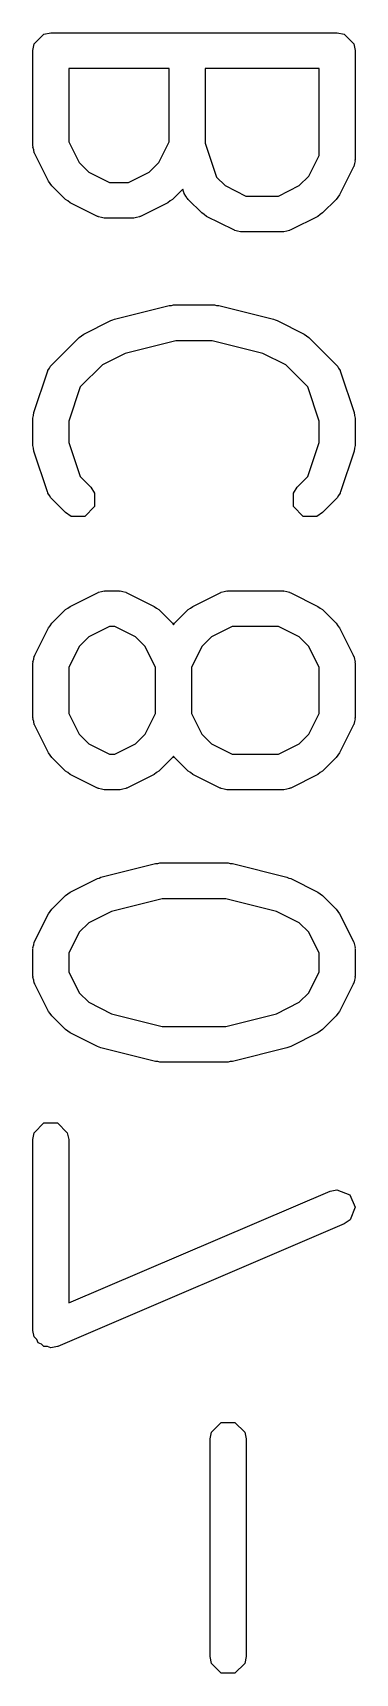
# Model space of a CAD drawing. Header units: inches. Extents: x 0.38 to 5.39, y 0.07 to 3.28.
# Drawn here: x 4.0896 to 4.125, y 2.9353 to 3.1161 of the extents above; entities that cross this region are included whole.
import ezdxf

# ---------------------------------------------------------------- set-up
doc = ezdxf.new("R2010")
doc.units = ezdxf.units.IN
doc.header["$MEASUREMENT"] = 0
doc.layers.add('BLACK', color=250, linetype='CONTINUOUS')

msp = doc.modelspace()

# ---------------------------------------------------------------- linework, layer by layer
at = {"layer": 'BLACK', "linetype": 'CONTINUOUS'}
for p, q in [((4.0896, 3.1141), (4.08975, 3.11485)), ((4.08975, 3.11485), (4.09082, 3.11591)), ((4.09082, 3.11591), (4.09157, 3.11606)), ((4.09157, 3.11606), (4.12307, 3.11606)), ((4.12307, 3.11606), (4.12382, 3.11591)), ((4.12382, 3.11591), (4.12489, 3.11485)), ((4.12489, 3.11485), (4.12504, 3.1141)), ((4.0896, 3.1036), (4.0896, 3.1141)), ((4.12504, 3.1141), (4.12504, 3.1021)), ((4.1046, 3.11213), (4.09354, 3.11213)), ((4.09354, 3.11213), (4.09354, 3.10406)), ((4.1046, 3.10406), (4.1046, 3.11213)), ((4.1211, 3.11213), (4.10854, 3.11213)), ((4.10854, 3.11213), (4.10854, 3.10392)), ((4.1211, 3.10256), (4.1211, 3.11213)), ((4.09354, 3.10406), (4.09469, 3.10176)), ((4.10345, 3.10176), (4.1046, 3.10406)), ((4.10854, 3.10392), (4.10979, 3.10016)), ((4.08962, 3.1035), (4.0896, 3.1036)), ((4.08961, 3.10346), (4.08962, 3.1035)), ((4.08969, 3.10315), (4.08961, 3.10346)), ((4.08975, 3.10284), (4.08969, 3.10315)), ((4.08978, 3.10281), (4.08975, 3.10284)), ((4.08981, 3.10272), (4.08978, 3.10281)), ((4.09131, 3.09972), (4.08981, 3.10272)), ((4.11995, 3.10026), (4.1211, 3.10256)), ((4.12503, 3.10196), (4.12495, 3.10165)), ((4.12504, 3.1021), (4.12502, 3.102)), ((4.12502, 3.102), (4.12503, 3.10196)), ((4.09469, 3.10176), (4.09574, 3.10072)), ((4.09574, 3.10072), (4.09803, 3.09957)), ((4.1001, 3.09957), (4.1024, 3.10072)), ((4.1024, 3.10072), (4.10345, 3.10176)), ((4.10979, 3.10016), (4.11073, 3.09922)), ((4.1189, 3.09922), (4.11995, 3.10026)), ((4.12483, 3.10122), (4.12333, 3.09822)), ((4.12485, 3.10131), (4.12483, 3.10122)), ((4.12489, 3.10134), (4.12485, 3.10131)), ((4.12495, 3.10165), (4.12489, 3.10134)), ((4.0915, 3.09947), (4.09131, 3.09972)), ((4.09168, 3.09921), (4.0915, 3.09947)), ((4.09318, 3.09771), (4.09168, 3.09921)), ((4.09803, 3.09957), (4.1001, 3.09957)), ((4.10608, 3.09883), (4.10496, 3.09771)), ((4.1062, 3.09847), (4.10608, 3.09883)), ((4.10625, 3.09839), (4.1062, 3.09847)), ((4.10625, 3.09834), (4.10625, 3.09839)), ((4.10643, 3.09808), (4.10625, 3.09834)), ((4.11073, 3.09922), (4.11303, 3.09807)), ((4.1166, 3.09807), (4.1189, 3.09922)), ((4.09344, 3.09753), (4.09318, 3.09771)), ((4.09369, 3.09734), (4.09344, 3.09753)), ((4.09669, 3.09584), (4.09369, 3.09734)), ((4.10445, 3.09734), (4.10145, 3.09584)), ((4.1047, 3.09753), (4.10445, 3.09734)), ((4.10496, 3.09771), (4.1047, 3.09753)), ((4.10658, 3.09781), (4.10643, 3.09808)), ((4.10662, 3.09779), (4.10658, 3.09781)), ((4.10668, 3.09771), (4.10662, 3.09779)), ((4.10818, 3.09621), (4.10668, 3.09771)), ((4.11303, 3.09807), (4.1166, 3.09807)), ((4.12296, 3.09771), (4.12146, 3.09621)), ((4.12313, 3.09797), (4.12296, 3.09771)), ((4.12333, 3.09822), (4.12313, 3.09797)), ((4.09678, 3.09581), (4.09669, 3.09584)), ((4.09682, 3.09578), (4.09678, 3.09581)), ((4.09713, 3.09572), (4.09682, 3.09578)), ((4.09743, 3.09563), (4.09713, 3.09572)), ((4.09747, 3.09565), (4.09743, 3.09563)), ((4.09757, 3.09563), (4.09747, 3.09565)), ((4.10057, 3.09563), (4.09757, 3.09563)), ((4.10067, 3.09565), (4.10057, 3.09563)), ((4.10071, 3.09563), (4.10067, 3.09565)), ((4.10101, 3.09572), (4.10071, 3.09563)), ((4.10132, 3.09578), (4.10101, 3.09572)), ((4.10135, 3.09581), (4.10132, 3.09578)), ((4.10145, 3.09584), (4.10135, 3.09581)), ((4.10844, 3.09603), (4.10818, 3.09621)), ((4.10869, 3.09584), (4.10844, 3.09603)), ((4.11169, 3.09434), (4.10869, 3.09584)), ((4.12095, 3.09584), (4.11795, 3.09434)), ((4.1212, 3.09603), (4.12095, 3.09584)), ((4.12146, 3.09621), (4.1212, 3.09603)), ((4.11178, 3.09431), (4.11169, 3.09434)), ((4.11181, 3.09428), (4.11178, 3.09431)), ((4.11212, 3.09422), (4.11181, 3.09428)), ((4.11243, 3.09413), (4.11212, 3.09422)), ((4.11247, 3.09415), (4.11243, 3.09413)), ((4.11257, 3.09413), (4.11247, 3.09415)), ((4.11707, 3.09413), (4.11257, 3.09413)), ((4.11716, 3.09415), (4.11707, 3.09413)), ((4.11721, 3.09413), (4.11716, 3.09415)), ((4.11751, 3.09422), (4.11721, 3.09413)), ((4.11782, 3.09428), (4.11751, 3.09422)), ((4.11785, 3.09431), (4.11782, 3.09428)), ((4.11795, 3.09434), (4.11785, 3.09431)), ((4.09859, 3.08451), (4.10459, 3.08601)), ((4.10459, 3.08601), (4.10483, 3.08602)), ((4.10483, 3.08602), (4.10507, 3.08607)), ((4.10507, 3.08607), (4.10957, 3.08607)), ((4.10957, 3.08607), (4.1098, 3.08602)), ((4.1098, 3.08602), (4.11005, 3.08601)), ((4.11005, 3.08601), (4.11605, 3.08451)), ((4.09519, 3.08286), (4.09819, 3.08436)), ((4.09819, 3.08436), (4.0984, 3.08442)), ((4.0984, 3.08442), (4.09859, 3.08451)), ((4.11605, 3.08451), (4.11624, 3.08442)), ((4.11624, 3.08442), (4.11645, 3.08436)), ((4.11645, 3.08436), (4.11945, 3.08286)), ((4.09168, 3.07949), (4.09468, 3.08249)), ((4.09468, 3.08249), (4.09494, 3.08267)), ((4.09494, 3.08267), (4.09519, 3.08286)), ((4.10531, 3.08213), (4.09976, 3.08074)), ((4.10933, 3.08213), (4.10531, 3.08213)), ((4.11488, 3.08074), (4.10933, 3.08213)), ((4.11945, 3.08286), (4.1197, 3.08267)), ((4.1197, 3.08267), (4.11996, 3.08249)), ((4.11996, 3.08249), (4.12296, 3.07949)), ((4.09976, 3.08074), (4.09724, 3.07948)), ((4.1174, 3.07948), (4.11488, 3.08074)), ((4.0897, 3.07422), (4.0912, 3.07872)), ((4.0912, 3.07872), (4.09125, 3.07881)), ((4.09125, 3.07885), (4.09143, 3.07912)), ((4.09125, 3.07881), (4.09125, 3.07885)), ((4.09143, 3.07912), (4.09158, 3.07939)), ((4.09158, 3.07939), (4.09162, 3.07941)), ((4.09162, 3.07941), (4.09168, 3.07949)), ((4.09724, 3.07948), (4.09479, 3.07704)), ((4.11985, 3.07704), (4.1174, 3.07948)), ((4.12296, 3.07949), (4.12301, 3.07941)), ((4.12301, 3.07941), (4.12305, 3.07939)), ((4.12305, 3.07939), (4.12321, 3.07912)), ((4.12321, 3.07912), (4.12339, 3.07885)), ((4.12339, 3.07885), (4.12339, 3.07881)), ((4.12339, 3.07881), (4.12343, 3.07872)), ((4.12343, 3.07872), (4.12493, 3.07422)), ((4.09479, 3.07704), (4.09354, 3.07328)), ((4.1211, 3.07328), (4.11985, 3.07704)), ((4.0896, 3.0736), (4.08966, 3.07391)), ((4.0896, 3.0706), (4.0896, 3.0736)), ((4.08966, 3.07391), (4.0897, 3.07422)), ((4.09354, 3.07328), (4.09354, 3.07092)), ((4.1211, 3.07092), (4.1211, 3.07328)), ((4.12493, 3.07422), (4.12497, 3.07391)), ((4.12497, 3.07391), (4.12504, 3.0736)), ((4.12504, 3.0736), (4.12504, 3.0706)), ((4.08966, 3.07029), (4.0896, 3.0706)), ((4.0897, 3.06998), (4.08966, 3.07029)), ((4.0912, 3.06548), (4.0897, 3.06998)), ((4.09354, 3.07092), (4.09479, 3.06716)), ((4.11985, 3.06716), (4.1211, 3.07092)), ((4.12493, 3.06998), (4.12343, 3.06548)), ((4.12497, 3.07029), (4.12493, 3.06998)), ((4.12504, 3.0706), (4.12497, 3.07029)), ((4.09479, 3.06716), (4.09596, 3.06599)), ((4.09596, 3.06599), (4.09639, 3.06535)), ((4.11825, 3.06535), (4.11868, 3.06599)), ((4.11868, 3.06599), (4.11985, 3.06716)), ((4.09125, 3.06539), (4.0912, 3.06548)), ((4.09125, 3.06535), (4.09125, 3.06539)), ((4.09143, 3.06509), (4.09125, 3.06535)), ((4.09158, 3.06481), (4.09143, 3.06509)), ((4.09162, 3.06479), (4.09158, 3.06481)), ((4.09168, 3.06471), (4.09162, 3.06479)), ((4.09318, 3.06321), (4.09168, 3.06471)), ((4.09639, 3.06535), (4.09639, 3.06385)), ((4.11825, 3.06385), (4.11825, 3.06535)), ((4.12296, 3.06471), (4.12146, 3.06321)), ((4.12301, 3.06479), (4.12296, 3.06471)), ((4.12305, 3.06481), (4.12301, 3.06479)), ((4.12321, 3.06509), (4.12305, 3.06481)), ((4.12339, 3.06535), (4.12321, 3.06509)), ((4.12343, 3.06548), (4.12339, 3.06539)), ((4.12339, 3.06539), (4.12339, 3.06535)), ((4.09382, 3.06278), (4.09318, 3.06321)), ((4.09532, 3.06278), (4.09382, 3.06278)), ((4.09639, 3.06385), (4.09532, 3.06278)), ((4.11931, 3.06278), (4.11825, 3.06385)), ((4.12082, 3.06278), (4.11931, 3.06278)), ((4.12146, 3.06321), (4.12082, 3.06278)), ((4.09369, 3.05286), (4.09669, 3.05436)), ((4.09669, 3.05436), (4.09678, 3.05439)), ((4.09678, 3.05439), (4.09682, 3.05442)), ((4.09682, 3.05442), (4.09713, 3.05448)), ((4.09713, 3.05448), (4.09743, 3.05457)), ((4.09743, 3.05457), (4.09747, 3.05455)), ((4.09747, 3.05455), (4.09757, 3.05457)), ((4.09757, 3.05457), (4.09907, 3.05457)), ((4.09907, 3.05457), (4.09917, 3.05455)), ((4.09917, 3.05455), (4.09921, 3.05457)), ((4.09921, 3.05457), (4.09951, 3.05448)), ((4.09951, 3.05448), (4.09982, 3.05442)), ((4.09982, 3.05442), (4.09985, 3.05439)), ((4.09985, 3.05439), (4.09995, 3.05436)), ((4.09995, 3.05436), (4.10295, 3.05286)), ((4.10719, 3.05286), (4.11019, 3.05436)), ((4.11019, 3.05436), (4.11028, 3.05439)), ((4.11028, 3.05439), (4.11031, 3.05442)), ((4.11031, 3.05442), (4.11062, 3.05448)), ((4.11062, 3.05448), (4.11093, 3.05457)), ((4.11093, 3.05457), (4.11097, 3.05455)), ((4.11097, 3.05455), (4.11107, 3.05457)), ((4.11107, 3.05457), (4.11707, 3.05457)), ((4.11707, 3.05457), (4.11716, 3.05455)), ((4.11716, 3.05455), (4.11721, 3.05457)), ((4.11721, 3.05457), (4.11751, 3.05448)), ((4.11751, 3.05448), (4.11782, 3.05442)), ((4.11782, 3.05442), (4.11785, 3.05439)), ((4.11785, 3.05439), (4.11795, 3.05436)), ((4.11795, 3.05436), (4.12095, 3.05286)), ((4.09168, 3.051), (4.09318, 3.0525)), ((4.09318, 3.0525), (4.09344, 3.05267)), ((4.09344, 3.05267), (4.09369, 3.05286)), ((4.10295, 3.05286), (4.1032, 3.05267)), ((4.1032, 3.05267), (4.10346, 3.0525)), ((4.10346, 3.0525), (4.10496, 3.051)), ((4.10518, 3.051), (4.10668, 3.0525)), ((4.10668, 3.0525), (4.10694, 3.05267)), ((4.10694, 3.05267), (4.10719, 3.05286)), ((4.12095, 3.05286), (4.1212, 3.05267)), ((4.1212, 3.05267), (4.12146, 3.0525)), ((4.12146, 3.0525), (4.12296, 3.051)), ((4.08981, 3.04748), (4.09131, 3.05048)), ((4.09131, 3.05048), (4.0915, 3.05073)), ((4.0915, 3.05073), (4.09168, 3.051)), ((4.09803, 3.05063), (4.09574, 3.04949)), ((4.09861, 3.05063), (4.09803, 3.05063)), ((4.1009, 3.04949), (4.09861, 3.05063)), ((4.10496, 3.051), (4.10507, 3.05083)), ((4.10507, 3.05083), (4.10518, 3.051)), ((4.11153, 3.05063), (4.10923, 3.04949)), ((4.1166, 3.05063), (4.11153, 3.05063)), ((4.1189, 3.04949), (4.1166, 3.05063)), ((4.12296, 3.051), (4.12313, 3.05073)), ((4.12313, 3.05073), (4.12333, 3.05048)), ((4.12333, 3.05048), (4.12483, 3.04748)), ((4.09469, 3.04844), (4.09354, 3.04614)), ((4.09574, 3.04949), (4.09469, 3.04844)), ((4.10195, 3.04844), (4.1009, 3.04949)), ((4.1031, 3.04614), (4.10195, 3.04844)), ((4.10819, 3.04844), (4.10704, 3.04614)), ((4.10923, 3.04949), (4.10819, 3.04844)), ((4.11995, 3.04844), (4.1189, 3.04949)), ((4.1211, 3.04614), (4.11995, 3.04844)), ((4.0896, 3.0466), (4.08962, 3.0467)), ((4.0896, 3.0406), (4.0896, 3.0466)), ((4.08961, 3.04674), (4.08969, 3.04705)), ((4.08962, 3.0467), (4.08961, 3.04674)), ((4.08969, 3.04705), (4.08975, 3.04736)), ((4.08975, 3.04736), (4.08978, 3.04739)), ((4.08978, 3.04739), (4.08981, 3.04748)), ((4.09354, 3.04614), (4.09354, 3.04107)), ((4.1031, 3.04107), (4.1031, 3.04614)), ((4.10704, 3.04614), (4.10704, 3.04107)), ((4.1211, 3.04107), (4.1211, 3.04614)), ((4.12483, 3.04748), (4.12485, 3.04739)), ((4.12485, 3.04739), (4.12489, 3.04736)), ((4.12489, 3.04736), (4.12495, 3.04705)), ((4.12495, 3.04705), (4.12503, 3.04674)), ((4.12503, 3.04674), (4.12502, 3.0467)), ((4.12502, 3.0467), (4.12504, 3.0466)), ((4.12504, 3.0466), (4.12504, 3.0406)), ((4.08962, 3.04051), (4.0896, 3.0406)), ((4.08961, 3.04047), (4.08962, 3.04051)), ((4.09354, 3.04107), (4.09469, 3.03877)), ((4.10195, 3.03877), (4.1031, 3.04107)), ((4.10704, 3.04107), (4.10819, 3.03877)), ((4.11995, 3.03877), (4.1211, 3.04107)), ((4.12504, 3.0406), (4.12502, 3.04051)), ((4.12502, 3.04051), (4.12503, 3.04047)), ((4.08969, 3.04016), (4.08961, 3.04047)), ((4.08975, 3.03985), (4.08969, 3.04016)), ((4.08978, 3.03982), (4.08975, 3.03985)), ((4.08981, 3.03972), (4.08978, 3.03982)), ((4.09131, 3.03672), (4.08981, 3.03972)), ((4.09469, 3.03877), (4.09574, 3.03772)), ((4.1009, 3.03772), (4.10195, 3.03877)), ((4.10819, 3.03877), (4.10923, 3.03772)), ((4.1189, 3.03772), (4.11995, 3.03877)), ((4.12483, 3.03972), (4.12333, 3.03672)), ((4.12485, 3.03982), (4.12483, 3.03972)), ((4.12489, 3.03985), (4.12485, 3.03982)), ((4.12495, 3.04016), (4.12489, 3.03985)), ((4.12503, 3.04047), (4.12495, 3.04016)), ((4.09574, 3.03772), (4.09803, 3.03657)), ((4.09861, 3.03657), (4.1009, 3.03772)), ((4.10923, 3.03772), (4.11153, 3.03657)), ((4.1166, 3.03657), (4.1189, 3.03772)), ((4.0915, 3.03648), (4.09131, 3.03672)), ((4.09168, 3.03621), (4.0915, 3.03648)), ((4.09318, 3.03471), (4.09168, 3.03621)), ((4.09803, 3.03657), (4.09861, 3.03657)), ((4.10496, 3.03621), (4.10346, 3.03471)), ((4.10507, 3.03637), (4.10496, 3.03621)), ((4.10518, 3.03621), (4.10507, 3.03637)), ((4.10668, 3.03471), (4.10518, 3.03621)), ((4.11153, 3.03657), (4.1166, 3.03657)), ((4.12296, 3.03621), (4.12146, 3.03471)), ((4.12313, 3.03648), (4.12296, 3.03621)), ((4.12333, 3.03672), (4.12313, 3.03648)), ((4.09344, 3.03454), (4.09318, 3.03471)), ((4.09369, 3.03434), (4.09344, 3.03454)), ((4.09669, 3.03284), (4.09369, 3.03434)), ((4.10295, 3.03434), (4.09995, 3.03284)), ((4.1032, 3.03454), (4.10295, 3.03434)), ((4.10346, 3.03471), (4.1032, 3.03454)), ((4.10694, 3.03454), (4.10668, 3.03471)), ((4.10719, 3.03434), (4.10694, 3.03454)), ((4.11019, 3.03284), (4.10719, 3.03434)), ((4.12095, 3.03434), (4.11795, 3.03284)), ((4.1212, 3.03454), (4.12095, 3.03434)), ((4.12146, 3.03471), (4.1212, 3.03454)), ((4.09678, 3.03282), (4.09669, 3.03284)), ((4.09682, 3.03279), (4.09678, 3.03282)), ((4.09713, 3.03273), (4.09682, 3.03279)), ((4.09743, 3.03264), (4.09713, 3.03273)), ((4.09747, 3.03266), (4.09743, 3.03264)), ((4.09757, 3.03264), (4.09747, 3.03266)), ((4.09907, 3.03264), (4.09757, 3.03264)), ((4.09917, 3.03266), (4.09907, 3.03264)), ((4.09921, 3.03264), (4.09917, 3.03266)), ((4.09951, 3.03273), (4.09921, 3.03264)), ((4.09982, 3.03279), (4.09951, 3.03273)), ((4.09985, 3.03282), (4.09982, 3.03279)), ((4.09995, 3.03284), (4.09985, 3.03282)), ((4.11028, 3.03282), (4.11019, 3.03284)), ((4.11031, 3.03279), (4.11028, 3.03282)), ((4.11062, 3.03273), (4.11031, 3.03279)), ((4.11093, 3.03264), (4.11062, 3.03273)), ((4.11097, 3.03266), (4.11093, 3.03264)), ((4.11107, 3.03264), (4.11097, 3.03266)), ((4.11707, 3.03264), (4.11107, 3.03264)), ((4.11716, 3.03266), (4.11707, 3.03264)), ((4.11721, 3.03264), (4.11716, 3.03266)), ((4.11751, 3.03273), (4.11721, 3.03264)), ((4.11782, 3.03279), (4.11751, 3.03273)), ((4.11785, 3.03282), (4.11782, 3.03279)), ((4.11795, 3.03284), (4.11785, 3.03282)), ((4.09709, 3.02302), (4.10309, 3.02452)), ((4.10309, 3.02452), (4.10333, 3.02453)), ((4.10333, 3.02453), (4.10357, 3.02458)), ((4.10357, 3.02458), (4.11107, 3.02458)), ((4.11107, 3.02458), (4.1113, 3.02453)), ((4.1113, 3.02453), (4.11155, 3.02452)), ((4.11155, 3.02452), (4.11754, 3.02302)), ((4.09369, 3.02137), (4.09669, 3.02287)), ((4.09669, 3.02287), (4.0969, 3.02292)), ((4.0969, 3.02292), (4.09709, 3.02302)), ((4.11754, 3.02302), (4.11774, 3.02292)), ((4.11774, 3.02292), (4.11795, 3.02287)), ((4.11795, 3.02287), (4.12095, 3.02137)), ((4.09168, 3.0195), (4.09318, 3.021)), ((4.09318, 3.021), (4.09344, 3.02117)), ((4.09344, 3.02117), (4.09369, 3.02137)), ((4.10381, 3.02064), (4.09826, 3.01925)), ((4.11083, 3.02064), (4.10381, 3.02064)), ((4.11638, 3.01925), (4.11083, 3.02064)), ((4.12095, 3.02137), (4.1212, 3.02117)), ((4.1212, 3.02117), (4.12146, 3.021)), ((4.12146, 3.021), (4.12296, 3.0195)), ((4.08981, 3.01599), (4.09131, 3.01899)), ((4.09131, 3.01899), (4.0915, 3.01924)), ((4.0915, 3.01924), (4.09168, 3.0195)), ((4.09826, 3.01925), (4.09574, 3.01799)), ((4.1189, 3.01799), (4.11638, 3.01925)), ((4.12296, 3.0195), (4.12313, 3.01924)), ((4.12313, 3.01924), (4.12333, 3.01899)), ((4.12333, 3.01899), (4.12483, 3.01599)), ((4.09574, 3.01799), (4.09469, 3.01694)), ((4.11995, 3.01694), (4.1189, 3.01799)), ((4.0896, 3.01511), (4.08962, 3.0152)), ((4.08961, 3.01525), (4.08969, 3.01555)), ((4.08962, 3.0152), (4.08961, 3.01525)), ((4.08969, 3.01555), (4.08975, 3.01586)), ((4.08975, 3.01586), (4.08978, 3.01589)), ((4.08978, 3.01589), (4.08981, 3.01599)), ((4.09469, 3.01694), (4.09354, 3.01464)), ((4.1211, 3.01464), (4.11995, 3.01694)), ((4.12483, 3.01599), (4.12485, 3.01589)), ((4.12485, 3.01589), (4.12489, 3.01586)), ((4.12489, 3.01586), (4.12495, 3.01555)), ((4.12495, 3.01555), (4.12503, 3.01525)), ((4.12503, 3.01525), (4.12502, 3.0152)), ((4.12502, 3.0152), (4.12504, 3.01511)), ((4.0896, 3.01211), (4.0896, 3.01511)), ((4.09354, 3.01464), (4.09354, 3.01257)), ((4.1211, 3.01257), (4.1211, 3.01464)), ((4.12504, 3.01511), (4.12504, 3.01211)), ((4.08962, 3.01201), (4.0896, 3.01211)), ((4.08961, 3.01197), (4.08962, 3.01201)), ((4.08969, 3.01166), (4.08961, 3.01197)), ((4.08975, 3.01135), (4.08969, 3.01166)), ((4.09354, 3.01257), (4.09469, 3.01027)), ((4.11995, 3.01027), (4.1211, 3.01257)), ((4.12495, 3.01166), (4.12489, 3.01135)), ((4.12503, 3.01197), (4.12495, 3.01166)), ((4.12504, 3.01211), (4.12502, 3.01201)), ((4.12502, 3.01201), (4.12503, 3.01197)), ((4.08978, 3.01132), (4.08975, 3.01135)), ((4.08981, 3.01123), (4.08978, 3.01132)), ((4.09131, 3.00823), (4.08981, 3.01123)), ((4.09469, 3.01027), (4.09574, 3.00923)), ((4.1189, 3.00923), (4.11995, 3.01027)), ((4.12483, 3.01123), (4.12333, 3.00823)), ((4.12485, 3.01132), (4.12483, 3.01123)), ((4.12489, 3.01135), (4.12485, 3.01132)), ((4.0915, 3.00798), (4.09131, 3.00823)), ((4.09168, 3.00772), (4.0915, 3.00798)), ((4.09574, 3.00923), (4.09826, 3.00797)), ((4.09826, 3.00797), (4.10381, 3.00658)), ((4.11083, 3.00658), (4.11638, 3.00797)), ((4.11638, 3.00797), (4.1189, 3.00923)), ((4.12313, 3.00798), (4.12296, 3.00772)), ((4.12333, 3.00823), (4.12313, 3.00798)), ((4.09318, 3.00622), (4.09168, 3.00772)), ((4.09344, 3.00604), (4.09318, 3.00622)), ((4.10381, 3.00658), (4.11083, 3.00658)), ((4.12146, 3.00622), (4.1212, 3.00604)), ((4.12296, 3.00772), (4.12146, 3.00622)), ((4.09369, 3.00585), (4.09344, 3.00604)), ((4.09669, 3.00435), (4.09369, 3.00585)), ((4.0969, 3.00429), (4.09669, 3.00435)), ((4.11795, 3.00435), (4.11774, 3.00429)), ((4.12095, 3.00585), (4.11795, 3.00435)), ((4.1212, 3.00604), (4.12095, 3.00585)), ((4.09709, 3.0042), (4.0969, 3.00429)), ((4.10309, 3.0027), (4.09709, 3.0042)), ((4.10333, 3.00269), (4.10309, 3.0027)), ((4.10357, 3.00264), (4.10333, 3.00269)), ((4.11107, 3.00264), (4.10357, 3.00264)), ((4.1113, 3.00269), (4.11107, 3.00264)), ((4.11155, 3.0027), (4.1113, 3.00269)), ((4.11754, 3.0042), (4.11155, 3.0027)), ((4.11774, 3.00429), (4.11754, 3.0042)), ((4.08975, 2.99486), (4.09082, 2.99593)), ((4.09082, 2.99593), (4.09232, 2.99593)), ((4.09232, 2.99593), (4.09339, 2.99486)), ((4.0896, 2.99411), (4.08975, 2.99486)), ((4.0896, 2.97311), (4.0896, 2.99411)), ((4.09339, 2.99486), (4.09354, 2.99411)), ((4.09354, 2.99411), (4.09354, 2.9761)), ((4.09354, 2.9761), (4.12229, 2.98842)), ((4.12229, 2.98842), (4.12304, 2.98858)), ((4.12304, 2.98858), (4.12444, 2.98802)), ((4.12444, 2.98802), (4.12504, 2.98664)), ((4.12504, 2.98664), (4.12448, 2.98524)), ((4.12384, 2.9848), (4.09235, 2.9713)), ((4.12448, 2.98524), (4.12384, 2.9848)), ((4.08961, 2.9731), (4.0896, 2.97311)), ((4.0896, 2.97309), (4.08961, 2.9731)), ((4.08961, 2.97307), (4.0896, 2.97309)), ((4.08975, 2.97236), (4.08961, 2.97307)), ((4.09004, 2.97207), (4.08975, 2.97236)), ((4.0902, 2.9717), (4.09004, 2.97207)), ((4.09055, 2.97156), (4.0902, 2.9717)), ((4.09082, 2.97129), (4.09055, 2.97156)), ((4.09122, 2.97129), (4.09082, 2.97129)), ((4.09159, 2.97114), (4.09122, 2.97129)), ((4.0923, 2.97129), (4.09159, 2.97114)), ((4.09232, 2.97129), (4.0923, 2.97129)), ((4.09233, 2.9713), (4.09232, 2.97129)), ((4.09235, 2.9713), (4.09233, 2.9713)), ((4.10925, 2.96187), (4.11031, 2.96293)), ((4.11031, 2.96293), (4.11182, 2.96293)), ((4.11182, 2.96293), (4.11289, 2.96187)), ((4.1091, 2.96111), (4.10925, 2.96187)), ((4.1091, 2.93712), (4.1091, 2.96111)), ((4.11289, 2.96187), (4.11304, 2.96111)), ((4.11304, 2.96111), (4.11304, 2.93712)), ((4.10925, 2.93636), (4.1091, 2.93712)), ((4.11031, 2.9353), (4.10925, 2.93636)), ((4.11289, 2.93636), (4.11182, 2.9353)), ((4.11304, 2.93712), (4.11289, 2.93636)), ((4.11182, 2.9353), (4.11031, 2.9353))]:
    msp.add_line(p, q, dxfattribs=at)

doc.saveas('drawing.dxf')
